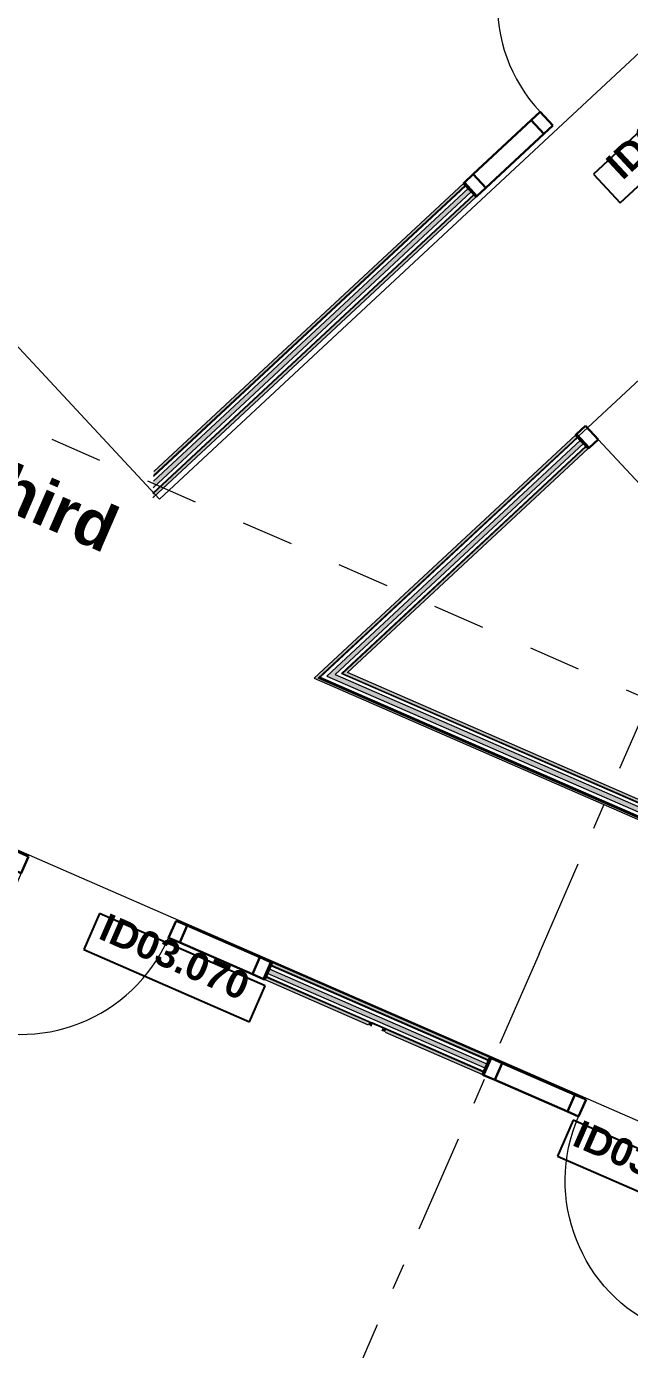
# Model space of a CAD drawing. Header units: millimetres. Extents: x -35034 to 431752, y -71616 to 25069.
# Drawn here: x 315447 to 318706, y -35092 to -27943 of the extents above; entities that cross this region are included whole.
import ezdxf
from ezdxf.enums import TextEntityAlignment as Align

# ---------------------------------------------------------------- set-up
doc = ezdxf.new("R2010")
doc.units = ezdxf.units.MM
doc.header["$MEASUREMENT"] = 0
doc.linetypes.add('Dashed', pattern=[564.444447, 282.222223, -282.222223])
doc.linetypes.add('Double Dashed', pattern=[1093.611073, 529.166651, -211.666656, 141.111112, -211.666656])
for name, color, linetype in [('A-95-MC_Marker_Section_P2.Marker', 7, 'Continuous'), ('New_A-05-M_Gross_Int_Circulation', 7, 'Continuous'), ('New_A-15-MG_Structural_Grid_Phase_2', 7, 'Continuous'), ('New_A-25-M_Wall_Int', 7, 'Continuous'), ('New_ArchiCAD Door Markers', 7, 'Continuous'), ('New_ArchiCAD Doors', 7, 'Continuous')]:
    doc.layers.add(name, color=color, linetype=linetype)
for name, color, linetype, lineweight in [('A-95-MC_Marker_Section_P2.Marker_Pen_No__1', 7, 'Continuous', 13), ('New_A-25-M_Wall_Int_Pen_No__1', 7, 'Continuous', 13), ('New_ArchiCAD Door Markers_Pen_No__1', 7, 'Continuous', 13), ('New_ArchiCAD Door Markers_Pen_No__5', 7, 'Continuous', 25), ('New_ArchiCAD Doors_Pen_No__1', 7, 'Continuous', 13), ('New_ArchiCAD Zone Stamps_Pen_No__6', 7, 'Continuous', 35)]:
    doc.layers.add(name, color=color, linetype=linetype, lineweight=lineweight)
for name, color, linetype, lineweight, true_color in [('New_A-05-M_Gross_Int_Circulation_Pen_No__74', 7, 'Continuous', 20, 0x606060), ('New_A-15-MG_Structural_Grid_Phase_2_Pen_No__222', 7, 'Continuous', 13, 0x65af33), ('New_A-25-M_Wall_Int_Pen_No__107', 7, 'Continuous', 15, 0xa6a6a6), ('New_ArchiCAD Doors_Pen_No__43', 7, 'Continuous', 30, 0x444444), ('New_ArchiCAD Doors_Pen_No__63', 7, 'Continuous', 20, 0x606060)]:
    doc.layers.add(name, color=color, linetype=linetype, lineweight=lineweight, true_color=true_color)
doc.styles.add('GENERATED_STYLE_1', font='')
doc.styles.add('GENERATED_STYLE_2', font='')
doc.styles.add('GENERATED_STYLE_3', font='')
doc.styles.add('GENERATED_STYLE_4', font='')
doc.styles.get('GENERATED_STYLE_1').set_extended_font_data('Swis721 BT', bold=True)
doc.styles.get('GENERATED_STYLE_2').set_extended_font_data('Arial', bold=True)
doc.styles.get('GENERATED_STYLE_3').set_extended_font_data('Arial')
doc.styles.get('GENERATED_STYLE_4').set_extended_font_data('Swis721 BT')

# ---------------------------------------------------------------- blocks, each defined once
blk = doc.blocks.new('Corridor 02-Third_INB 3152_63_2', base_point=(314166.9, -30973.4))
at = {"layer": 'New_A-05-M_Gross_Int_Circulation_Pen_No__74', "linetype": 'Continuous'}
for p, q in [((334812.6, -13146), (316165.4, -30497.4)), ((317022.7, -31464.6), (335703.6, -14103.4)), ((316165.4, -30497.4), (313376, -27499.9)), ((310440.3, -30231.4), (329665.6, -38614.6)), ((330264.7, -37238.8), (317022.7, -31464.6))]:
    blk.add_line(p, q, dxfattribs=at)
at = {"layer": 'New_ArchiCAD Zone Stamps_Pen_No__6'}
for tag, height, style, p in [('ROOM_NAME', 250, 'GENERATED_STYLE_2', (313334.1, -29413.8)), ('zoneNameLine2', 250, 'GENERATED_STYLE_2', (313145.7, -29846)), ('ROOM_NUMBER', 200, 'GENERATED_STYLE_3', (312957.3, -30266.7)), ('measuredAreaCode', 200, 'GENERATED_STYLE_3', (312800.2, -30626.8)), ('ROOM_HOLES_PRM', 200, 'GENERATED_STYLE_3', (313107.6, -30760.8)), ('DUMMY_649', 200, 'GENERATED_STYLE_3', (313736.8, -31035.2)), ('DUMMY_650', 133.3, 'GENERATED_STYLE_3', (314016.1, -31141.7))]:
    blk.add_attdef(tag, text='', height=height, rotation=336.44041, dxfattribs=dict(at, style=style)).set_placement(p, align=Align.TOP_LEFT)
blk = doc.blocks.new('*X1031', base_point=(341458.1, 0))
at = {"layer": 'New_A-25-M_Wall_Int_Pen_No__107', "linetype": 'Continuous'}
blk.add_hatch(color=256, dxfattribs=at).paths.add_polyline_path([(317070.6, -31452.9), (324738.2, -34796.3), (324748.2, -34773.4), (317115.6, -31445.2)])
blk = doc.blocks.new('Wall_302_2', base_point=(317182.1, -31433.8))
at = {"layer": 'New_A-25-M_Wall_Int_Pen_No__107', "linetype": 'Continuous', "lineweight": 0, "true_color": 0x535353}
for points in [[(320978.6, -33105.7), (317155.1, -31438.5), (317149.7, -31439.4), (320977.4, -33108.5)], [(317029.3, -31459.9), (324729, -34817.4), (324730.2, -34814.7), (317034.7, -31459)]]:
    blk.add_hatch(color=251, dxfattribs=at).paths.add_polyline_path(points)
at = {"layer": 'New_A-25-M_Wall_Int_Pen_No__107', "linetype": 'Continuous'}
for points in [[(320885.6, -33048.8), (317182.1, -31433.8), (317155.1, -31438.5), (320879.7, -33062.5)], [(317029.3, -31459.9), (317002.3, -31464.5), (324723, -34831.2), (324729, -34817.4)]]:
    blk.add_hatch(color=256, dxfattribs=at).paths.add_polyline_path(points)
at = {"layer": 'New_A-25-M_Wall_Int_Pen_No__1', "linetype": 'Continuous'}
for p, q in [((317070.6, -31452.9), (324738.2, -34796.3)), ((317115.6, -31445.2), (324748.2, -34773.4)), ((317149.7, -31439.4), (320977.4, -33108.5)), ((317155.1, -31438.5), (320879.7, -33062.5)), ((317029.3, -31459.9), (324729, -34817.4)), ((317034.7, -31459), (324730.2, -34814.7))]:
    blk.add_line(p, q, dxfattribs=at)
at = {"layer": 'New_A-25-M_Wall_Int_Pen_No__1', "linetype": 'Continuous', "flags": 128}
for points in [[(320885.6, -33048.8), (317182.1, -31433.8)], [(317002.3, -31464.5), (324723, -34831.2)]]:
    blk.add_lwpolyline(points, dxfattribs=at)
at = {"layer": 'New_A-25-M_Wall_Int', "color": 250, "lineweight": 50, "true_color": 0x2a2a2a}
blk.add_blockref('*X1031', (341458.1, 0), dxfattribs=at)
blk = doc.blocks.new('*X1049', base_point=(341458.1, 0))
at = {"layer": 'New_A-25-M_Wall_Int_Pen_No__107', "linetype": 'Continuous'}
blk.add_hatch(color=256, dxfattribs=at).paths.add_polyline_path([(318440.3, -30178.4), (317070.6, -31452.9), (317115.6, -31445.2), (318457.3, -30196.7)])
blk = doc.blocks.new('Door with Sidelight on Side 2 19_11')
at = {"layer": 'New_ArchiCAD Doors_Pen_No__1', "linetype": 'Continuous'}
for p, q in [((-755, 0), (-755, -15)), ((755, 0), (755, -15)), ((-755, -15), (-755, -18)), ((-755, -18), (-755, -37)), ((-755, -37), (-755, -62)), ((-755, -62), (-755, -82)), ((755, -15), (755, -18)), ((755, -18), (755, -37)), ((755, -37), (755, -62)), ((755, -62), (755, -82)), ((-755, -82), (-755, -85)), ((-755, -85), (-755, -100)), ((755, -82), (755, -85)), ((755, -85), (755, -100))]:
    blk.add_line(p, q, dxfattribs=at)
at = {"layer": 'New_ArchiCAD Doors_Pen_No__43', "linetype": 'Continuous'}
for p, q in [((-748, 0), (-755, 0)), ((-755, 0), (-755, -100)), ((-682, 0), (-748, 0)), ((-748, 0), (-748, -100)), ((-254, 0), (-682, 0)), ((-682, 0), (-682, -100)), ((-682, -100), (-682, 0)), ((-254, -100), (-254, 0)), ((-188, 0), (-254, 0)), ((-254, 0), (-254, -100)), ((-188, -100), (-188, 0)), ((748, 0), (682, 0)), ((682, 0), (682, -100)), ((748, 0), (755, 0)), ((748, -100), (748, 0)), ((755, 0), (755, -100)), ((-748, -100), (-755, -100)), ((-748, -100), (-682, -100)), ((-682, -100), (-254, -100)), ((-254, -100), (-188, -100)), ((682, -100), (748, -100)), ((748, -100), (755, -100))]:
    blk.add_line(p, q, dxfattribs=at)
at = {"layer": 'New_ArchiCAD Doors_Pen_No__63', "linetype": 'Continuous'}
blk.add_line((682, 0), (682, 870), dxfattribs=at)
blk.add_arc((682, 0), 870, 90, 180, dxfattribs=at)
blk = doc.blocks.new('Wall_306_2', base_point=(340342.9, -9881.6))
at = {"layer": 'New_A-25-M_Wall_Int_Pen_No__107', "linetype": 'Continuous'}
for points in [[(317002.3, -31464.5), (317029.3, -31459.9), (318424.6, -30161.5), (318414.4, -30150.5)], [(317155.1, -31438.5), (317182.1, -31433.8), (318482.5, -30223.7), (318472.3, -30212.8)]]:
    blk.add_hatch(color=256, dxfattribs=at).paths.add_polyline_path(points)
at = {"layer": 'New_A-25-M_Wall_Int_Pen_No__107', "linetype": 'Continuous', "lineweight": 0, "true_color": 0x535353}
for points in [[(317029.3, -31459.9), (317034.7, -31459), (318426.6, -30163.7), (318424.6, -30161.5)], [(318470.2, -30210.6), (317149.7, -31439.4), (317155.1, -31438.5), (318472.3, -30212.8)]]:
    blk.add_hatch(color=251, dxfattribs=at).paths.add_polyline_path(points)
at = {"layer": 'New_A-25-M_Wall_Int_Pen_No__1', "linetype": 'Continuous'}
for p, q in [((318424.6, -30161.5), (317029.3, -31459.9)), ((318426.6, -30163.7), (317034.7, -31459)), ((318424.6, -30161.5), (318414.4, -30150.5)), ((318426.6, -30163.7), (318424.6, -30161.5)), ((318440.3, -30178.4), (318426.6, -30163.7)), ((318440.3, -30178.4), (317070.6, -31452.9)), ((318457.3, -30196.7), (317115.6, -31445.2)), ((318470.2, -30210.6), (317149.7, -31439.4)), ((318472.3, -30212.8), (317155.1, -31438.5)), ((318457.3, -30196.7), (318440.3, -30178.4)), ((318470.2, -30210.6), (318457.3, -30196.7)), ((318472.3, -30212.8), (318470.2, -30210.6)), ((318482.5, -30223.7), (318472.3, -30212.8))]:
    blk.add_line(p, q, dxfattribs=at)
at = {"layer": 'New_A-25-M_Wall_Int_Pen_No__1', "linetype": 'Continuous', "flags": 128}
for points in [[(318414.4, -30150.5), (317002.3, -31464.5)], [(317182.1, -31433.8), (318482.5, -30223.7)]]:
    blk.add_lwpolyline(points, dxfattribs=at)
at = {"layer": 'New_A-25-M_Wall_Int', "color": 250, "lineweight": 50, "true_color": 0x2a2a2a}
blk.add_blockref('*X1049', (341458.1, 0), dxfattribs=at)
at = {"layer": 'New_ArchiCAD Doors', "color": 251, "linetype": 'Continuous', "lineweight": 20, "true_color": 0x606060, "zscale": 1000, "rotation": 222.9395604774693}
blk.add_blockref('Door with Sidelight on Side 2 19_11', (319035.2, -29709.4), dxfattribs=at)
blk = doc.blocks.new('*X1068', base_point=(341458.1, 0))
at = {"layer": 'New_A-25-M_Wall_Int_Pen_No__107', "linetype": 'Continuous'}
blk.add_hatch(color=256, dxfattribs=at).paths.add_polyline_path([(316759.4, -33036.6), (316749.4, -33059.6), (317925.9, -33572.7), (317935.9, -33549.8)])
blk = doc.blocks.new('Door Stamp 17_18')
at = {"layer": 'New_ArchiCAD Door Markers_Pen_No__5', "linetype": 'Continuous'}
for p, q in [((206.6, 241.9), (-770.5, 241.9)), ((-770.5, 241.9), (-770.5, 30.2)), ((206.6, 241.9), (-770.5, 241.9)), ((206.6, 30.2), (206.6, 241.9)), ((-770.5, 30.2), (206.6, 30.2))]:
    blk.add_line(p, q, dxfattribs=at)
at = {"layer": 'New_ArchiCAD Door Markers_Pen_No__1', "style": 'GENERATED_STYLE_1'}
blk.add_attdef('AC_WIDO_ID', text='', height=150, rotation=180, dxfattribs=at).set_placement((147.8, 286.5), align=Align.BOTTOM_LEFT)
blk = doc.blocks.new('Wall_308_2', base_point=(329496.6, -38659.6))
at = {"layer": 'New_A-25-M_Wall_Int_Pen_No__107', "linetype": 'Continuous', "lineweight": 0, "true_color": 0x535353}
for points in [[(316768.6, -33015.6), (316767.4, -33018.3), (317943.9, -33531.5), (317945.1, -33528.7)], [(316741.8, -33077), (316740.6, -33079.7), (317312.8, -33329.3), (317314, -33326.6)], [(317306.8, -33343.1), (317309.5, -33344.3), (317315.5, -33330.5), (317312.8, -33329.3)], [(317312.8, -33329.3), (317315.5, -33330.5), (317316.7, -33327.8), (317314, -33326.6)], [(317316.7, -33327.8), (317315.5, -33330.5), (317917.1, -33592.9), (317918.3, -33590.1)], [(317368.2, -33369.8), (317371, -33371), (317377, -33357.3), (317374.2, -33356.1)]]:
    blk.add_hatch(color=251, dxfattribs=at).paths.add_polyline_path(points)
at = {"layer": 'New_A-25-M_Wall_Int_Pen_No__107', "linetype": 'Continuous'}
for points in [[(316768.6, -33015.6), (317945.1, -33528.7), (317951.1, -33515), (316774.5, -33001.8)], [(316740.6, -33079.7), (316734.6, -33093.5), (317293, -33337.1), (317299, -33323.3)], [(317293, -33337.1), (317306.8, -33343.1), (317312.8, -33329.3), (317299, -33323.3)], [(317371, -33371), (317384.7, -33377), (317390.7, -33363.3), (317377, -33357.3)], [(317390.7, -33363.3), (317384.7, -33377), (317911.1, -33606.6), (317917.1, -33592.9)]]:
    blk.add_hatch(color=256, dxfattribs=at).paths.add_polyline_path(points)
at = {"layer": 'New_A-25-M_Wall_Int_Pen_No__1', "linetype": 'Continuous'}
for p, q in [((316759.4, -33036.6), (316767.4, -33018.3)), ((316767.4, -33018.3), (316768.6, -33015.6)), ((317943.9, -33531.5), (316767.4, -33018.3)), ((316768.6, -33015.6), (316774.5, -33001.8)), ((317945.1, -33528.7), (316768.6, -33015.6)), ((316734.6, -33093.5), (316740.6, -33079.7)), ((316740.6, -33079.7), (316741.8, -33077)), ((317299, -33323.3), (316740.6, -33079.7)), ((316741.8, -33077), (316749.4, -33059.6)), ((317314, -33326.6), (316741.8, -33077)), ((316749.4, -33059.6), (316759.4, -33036.6)), ((317925.9, -33572.7), (316749.4, -33059.6)), ((317935.9, -33549.8), (316759.4, -33036.6)), ((317312.8, -33329.3), (317299, -33323.3)), ((317312.8, -33329.3), (317306.8, -33343.1)), ((317309.5, -33344.3), (317315.5, -33330.5)), ((317316.7, -33327.8), (317314, -33326.6)), ((317374.2, -33356.1), (317315.5, -33330.5)), ((317918.3, -33590.1), (317316.7, -33327.8)), ((317368.2, -33369.8), (317374.2, -33356.1)), ((317371, -33371), (317377, -33357.3)), ((317390.7, -33363.3), (317377, -33357.3)), ((317917.1, -33592.9), (317390.7, -33363.3)), ((317935.9, -33549.8), (317943.9, -33531.5)), ((317943.9, -33531.5), (317945.1, -33528.7)), ((317945.1, -33528.7), (317951.1, -33515)), ((317911.1, -33606.6), (317917.1, -33592.9)), ((317917.1, -33592.9), (317918.3, -33590.1)), ((317918.3, -33590.1), (317925.9, -33572.7)), ((317925.9, -33572.7), (317935.9, -33549.8))]:
    blk.add_line(p, q, dxfattribs=at)
at = {"layer": 'New_A-25-M_Wall_Int_Pen_No__1', "linetype": 'Continuous', "flags": 128}
for points in [[(317951.1, -33515), (316774.5, -33001.8)], [(316734.6, -33093.5), (317293, -33337.1)], [(317384.7, -33377), (317911.1, -33606.6)]]:
    blk.add_lwpolyline(points, dxfattribs=at)
at = {"layer": 'New_A-25-M_Wall_Int', "color": 250, "lineweight": 50, "true_color": 0x2a2a2a}
blk.add_blockref('*X1068', (341458.1, 0), dxfattribs=at)
at = {"layer": 'New_ArchiCAD Door Markers'}
ref = blk.add_blockref('Door Stamp 17_18', (316042.5, -32791.6), dxfattribs=dict(at, rotation=156.4356490361658))
ref.add_attrib('AC_WIDO_ID', 'ID03.070', dxfattribs={"layer": 'New_ArchiCAD Door Markers_Pen_No__1', "color": 7, "height": 150, "rotation": 336.43565, "style": 'GENERATED_STYLE_1'}).set_placement((315810.3, -32909.5), align=Align.BOTTOM_LEFT)
ref = blk.add_blockref('Door Stamp 17_18', (318603.2, -33908.5), dxfattribs=dict(at, rotation=156.4356490361658))
ref.add_attrib('AC_WIDO_ID', 'ID03.069', dxfattribs={"layer": 'New_ArchiCAD Door Markers_Pen_No__1', "color": 7, "height": 150, "rotation": 336.43565, "style": 'GENERATED_STYLE_1'}).set_placement((318371, -34027), align=Align.BOTTOM_LEFT)
at = {"layer": 'New_ArchiCAD Doors', "color": 251, "linetype": 'Continuous', "lineweight": 20, "true_color": 0x606060, "zscale": 1000, "rotation": 156.4356490361658}
blk.add_blockref('Door with Sidelight on Side 2 19_11', (316042.5, -32791.6), dxfattribs=at)
at = {"layer": 'New_ArchiCAD Doors', "color": 251, "linetype": 'Continuous', "lineweight": 20, "true_color": 0x606060, "xscale": -1, "zscale": 1000, "rotation": 156.4356490361658}
blk.add_blockref('Door with Sidelight on Side 2 19_11', (318603.2, -33908.5), dxfattribs=at)
blk = doc.blocks.new('*X1081', base_point=(341458.1, 0))
at = {"layer": 'New_A-25-M_Wall_Int_Pen_No__107', "linetype": 'Continuous'}
blk.add_hatch(color=256, dxfattribs=at).paths.add_polyline_path([(316132.5, -30400.7), (316131.2, -30436.1), (317850.4, -28836.4), (317833.4, -28818.1)])
blk = doc.blocks.new('Door Stamp 17_21')
at = {"layer": 'New_ArchiCAD Door Markers_Pen_No__5', "linetype": 'Continuous'}
for p, q in [((770.5, -441.9), (-206.6, -441.9)), ((-206.6, -441.9), (-206.6, -653.7)), ((770.5, -653.7), (770.5, -441.9)), ((-206.6, -653.7), (770.5, -653.7)), ((-206.6, -653.7), (770.5, -653.7))]:
    blk.add_line(p, q, dxfattribs=at)
at = {"layer": 'New_ArchiCAD Door Markers_Pen_No__1', "style": 'GENERATED_STYLE_1'}
blk.add_attdef('AC_WIDO_ID', text='', height=150, dxfattribs=at).set_placement((-147.8, -609.1), align=Align.BOTTOM_LEFT)
blk = doc.blocks.new('Wall_309_2', base_point=(316134.4, -30348.4))
at = {"layer": 'New_A-25-M_Wall_Int_Pen_No__107', "linetype": 'Continuous', "lineweight": 0, "true_color": 0x535353}
for points in [[(316133.6, -30369.6), (316133.5, -30373.9), (317820.4, -28804.2), (317818.4, -28802)], [(316130.2, -30464.3), (316130.1, -30468.6), (317866.1, -28853.2), (317864, -28851)]]:
    blk.add_hatch(color=251, dxfattribs=at).paths.add_polyline_path(points)
at = {"layer": 'New_A-25-M_Wall_Int_Pen_No__107', "linetype": 'Continuous'}
for points in [[(316134.4, -30348.4), (316133.6, -30369.6), (317818.4, -28802), (317808.2, -28791)], [(316130.1, -30468.6), (316129.3, -30489.8), (317876.3, -28864.2), (317866.1, -28853.2)]]:
    blk.add_hatch(color=256, dxfattribs=at).paths.add_polyline_path(points)
at = {"layer": 'New_A-25-M_Wall_Int_Pen_No__1', "linetype": 'Continuous'}
for p, q in [((316133.5, -30373.9), (317820.4, -28804.2)), ((316133.6, -30369.6), (317818.4, -28802)), ((317808.2, -28791), (317818.4, -28802)), ((317818.4, -28802), (317820.4, -28804.2)), ((317820.4, -28804.2), (317833.4, -28818.1)), ((316130.1, -30468.6), (317866.1, -28853.2)), ((316130.2, -30464.3), (317864, -28851)), ((316131.2, -30436.1), (317850.4, -28836.4)), ((316132.5, -30400.7), (317833.4, -28818.1)), ((317833.4, -28818.1), (317850.4, -28836.4)), ((317850.4, -28836.4), (317864, -28851)), ((317864, -28851), (317866.1, -28853.2)), ((317866.1, -28853.2), (317876.3, -28864.2))]:
    blk.add_line(p, q, dxfattribs=at)
at = {"layer": 'New_A-25-M_Wall_Int_Pen_No__1', "linetype": 'Continuous', "flags": 128}
for points in [[(317808.2, -28791), (316134.4, -30348.4)], [(316129.3, -30489.8), (317876.3, -28864.2)]]:
    blk.add_lwpolyline(points, dxfattribs=at)
at = {"layer": 'New_A-25-M_Wall_Int', "color": 250, "lineweight": 50, "true_color": 0x2a2a2a}
blk.add_blockref('*X1081', (341458.1, 0), dxfattribs=at)
at = {"layer": 'New_ArchiCAD Door Markers'}
ref = blk.add_blockref('Door Stamp 17_21', (318360.9, -28276.7), dxfattribs=dict(at, rotation=42.93845664641172))
ref.add_attrib('AC_WIDO_ID', 'ID03.074', dxfattribs={"layer": 'New_ArchiCAD Door Markers_Pen_No__1', "color": 7, "height": 150, "rotation": 42.93846, "style": 'GENERATED_STYLE_1'}).set_placement((318698, -28811.1), align=Align.BOTTOM_LEFT)
at = {"layer": 'New_ArchiCAD Doors', "color": 251, "linetype": 'Continuous', "lineweight": 20, "true_color": 0x606060, "zscale": 1000, "rotation": 42.93845664641172}
blk.add_blockref('Door with Sidelight on Side 2 19_11', (318360.9, -28276.7), dxfattribs=at)
blk = doc.blocks.new('Standard grid marker_18')
at = {"layer": 'New_A-15-MG_Structural_Grid_Phase_2_Pen_No__222', "linetype": 'Double Dashed'}
for q in [(39496.4, 0), (0, 0)]:
    blk.add_line((18746, 0), q, dxfattribs=at)
blk.add_point((18746, 0), dxfattribs=at)
blk.add_point((18746, 0), dxfattribs=at)
at = {"layer": 'New_A-15-MG_Structural_Grid_Phase_2_Pen_No__222', "style": 'GENERATED_STYLE_4'}
for tag, p in [('AC_MarkerText_1_0', (-500, 41.2)), ('AC_MarkerText_1_1', (58742.4, 41.2))]:
    blk.add_attdef(tag, text='', height=350, rotation=270, dxfattribs=at).set_placement(p, align=Align.MIDDLE_CENTER)
blk = doc.blocks.new('Cutting Plane_5_2', base_point=(360308.7, -50545.4))
at = {"layer": 'A-95-MC_Marker_Section_P2.Marker_Pen_No__1', "linetype": 'Dashed'}
blk.add_line((334987.1, -38635.4), (309576.5, -27555.2), dxfattribs=at)

msp = doc.modelspace()

# ---------------------------------------------------------------- block references
at = {"layer": 'A-95-MC_Marker_Section_P2.Marker'}
msp.add_blockref('Cutting Plane_5_2', (360308.7, -50545.4), dxfattribs=at)
at = {"layer": 'New_A-05-M_Gross_Int_Circulation', "linetype": 'Continuous'}
ref = msp.add_blockref('Corridor 02-Third_INB 3152_63_2', (314166.9, -30973.4), dxfattribs=at)
ref.add_attrib('ROOM_NAME', 'Corridor 02-Third', dxfattribs={"layer": 'New_ArchiCAD Zone Stamps_Pen_No__6', "color": 7, "height": 250, "rotation": 336.44041, "style": 'GENERATED_STYLE_2'}).set_placement((313334.1, -29413.8), align=Align.TOP_LEFT)
at = {"layer": 'New_A-15-MG_Structural_Grid_Phase_2', "color": 8, "linetype": 'Continuous', "lineweight": 15, "zscale": 1000, "rotation": 66.44041158399293}
msp.add_blockref('Standard grid marker_18', (310723.9, -50137), dxfattribs=at)
at = {"layer": 'New_A-25-M_Wall_Int', "color": 250, "lineweight": 50, "true_color": 0x2a2a2a}
for name, p in [('Wall_309_2', (316134.4, -30348.4)), ('Wall_306_2', (340342.9, -9881.6)), ('Wall_308_2', (329496.6, -38659.6)), ('Wall_302_2', (317182.1, -31433.8))]:
    msp.add_blockref(name, p, dxfattribs=at)

doc.saveas('drawing.dxf')
